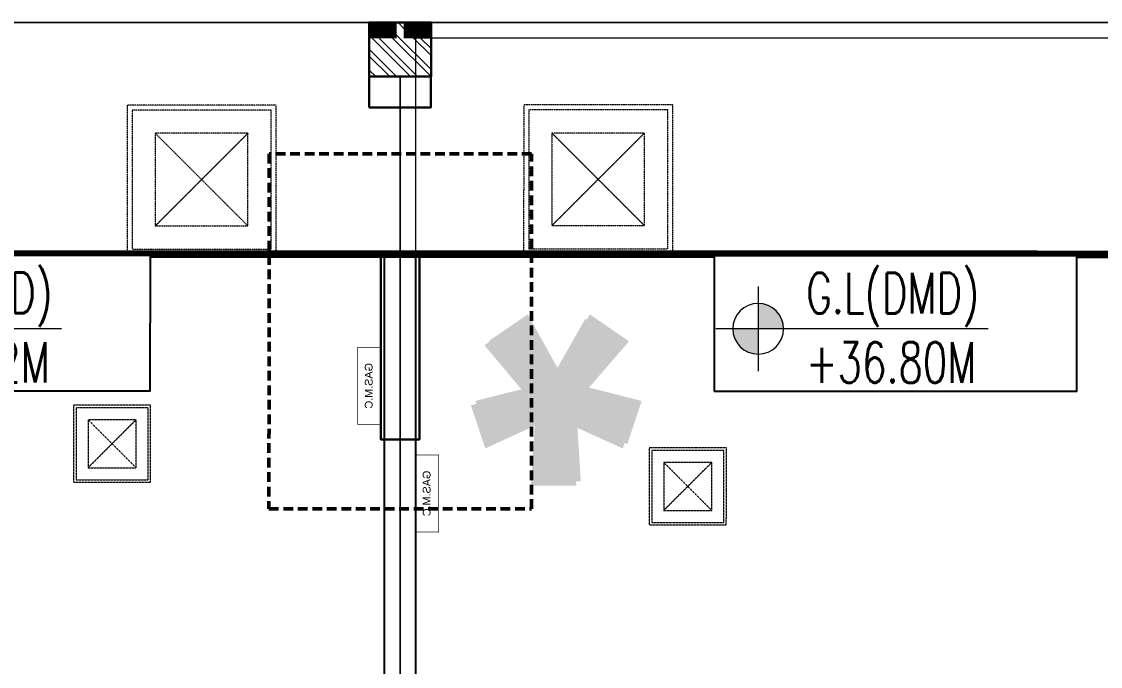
# Model space of a CAD drawing. Header units: centimetres. Extents: x -6122352 to 6876996, y -1694241 to 2592194.
# Drawn here: x 11137 to 18123, y -22321 to -18144 of the extents above; entities that cross this region are included whole.
import ezdxf
from ezdxf.enums import TextEntityAlignment as Align
from ezdxf.xclip import XClip

# ---------------------------------------------------------------- set-up
doc = ezdxf.new("R2010")
doc.units = ezdxf.units.CM
doc.header["$MEASUREMENT"] = 0
doc.header["$XCLIPFRAME"] = 2
for name, pattern in [('23585-XR-AR-END-SETTING OUT PLAN$0$HIDDEN', [0.375, 0.25, -0.125]), ('DASHED2', [0.375, 0.25, -0.125]), ('XR-AR-END-SETTING OUT PLAN$0$23261-XR-AR-SI-GF$0$HIDDEN', [0.375, 0.25, -0.125])]:
    doc.linetypes.add(name, pattern=pattern)
doc.layers.add('08-Compound Wall-4', color=7, linetype='Continuous', lineweight=25, true_color=0xff4405)
doc.layers.add('23585-XR-AR-DAMAC PLOT LIMITS$0$1-End units', color=7, linetype='Continuous', lineweight=5, true_color=0xf8991e)
for name, color, linetype in [('23585-XR-AR-BOUNDARY WALLS AND SETBACKS$0$setback', 7, 'XR-AR-END-SETTING OUT PLAN$0$23261-XR-AR-SI-GF$0$HIDDEN'), ('23585-XR-AR-END-ANNO-GF$0$XR-END-GROUND FLOOR PLAN$0$XR-MIDDLE-GROUND FLOOR PLAN$0$-LPG-CABINET', 6, 'Continuous'), ('23585-XR-AR-MID-ANNO-GF$0$945-4P-1-101-GROUND FLOOR PLAN$0$XR-MIDDLE-GROUND FLOOR PLAN$0$XR-MIDDLE-GROUND FLOOR PLAN$0$-LPG-CABINET', 6, 'Continuous'), ('@MI-MEP', 7, 'Continuous'), ('@MI-REF LAYER', 7, 'Continuous'), ('B_TH_4', 7, 'Continuous'), ('XR-AR-MID-SETTING OUT FOR MASTER$0$23585-XR-AR-MID-GROUND FLOOR$0$GS-HATCH-FLOOR TILE', 251, 'Continuous'), ('XREF1$0$S-LEVELS', 2, 'Continuous'), ('XREF1$0$TYPICAL NEW PROFILE', 3, 'Continuous')]:
    doc.layers.add(name, color=color, linetype=linetype)
for name, color, linetype, lineweight in [('23585-XR-AR-DAMAC PLOT LIMITS$0$1-Mid units', 41, 'Continuous', 5), ('23585-XR-AR-END-ANNO-GF$0$XR-END-GROUND FLOOR PLAN$0$XR-MIDDLE-GROUND FLOOR PLAN$0$S-ANNO-TXT', 3, 'Continuous', 25), ('23585-XR-AR-END-SETTING OUT PLAN$0$A-FLOR-UNDR', 8, '23585-XR-AR-END-SETTING OUT PLAN$0$HIDDEN', 5), ('23585-XR-AR-MID-ANNO-GF$0$945-4P-1-101-GROUND FLOOR PLAN$0$XR-MIDDLE-GROUND FLOOR PLAN$0$XR-MIDDLE-GROUND FLOOR PLAN$0$S-ANNO-TXT', 3, 'Continuous', 25), ('@ Foundations', 4, 'DASHED2', 50), ('A-ANNO-TEXT', 3, 'Continuous', 25), ('A-FLOR-XREF', 7, 'Continuous', 9), ('A-WALL', 7, 'Continuous', 30), ('A-WALL-PATT', 8, 'Continuous', 5), ('XR-AR-END-SETTING OUT PLAN$0$23585-XR-AR-END-GROUND FLOOR$0$S-COLS', 51, 'Continuous', 40), ('XR-AR-END-SETTING OUT PLAN$0$23585-XR-AR-END-GROUND FLOOR$0$S-COLS-PATT', 8, 'Continuous', 5), ('XR-AR-MID-SETTING OUT FOR MASTER$0$23585-XR-AR-MID-GROUND FLOOR$0$A-FLOR-PATT', 8, 'Continuous', 5), ('XR-AR-MID-SETTING OUT FOR MASTER$0$23585-XR-AR-MID-GROUND FLOOR$0$S-COLS', 51, 'Continuous', 40), ('XR-END-GROUND FLOOR PLAN$0$XR-END-GROUND FLOOR PLAN$0$A-FLOR-PATT_EXT', 8, 'Continuous', 5), ('XR-END-GROUND FLOOR PLAN$0$XR-MIDDLE TYPE 2-GROUND FLOOR PLAN$0$XR-MIDDLE-GROUND FLOOR PLAN$0$-DR-RW', 6, 'Continuous', 5), ('XR-END-GROUND FLOOR PLAN$0$XR-MIDDLE TYPE 2-GROUND FLOOR PLAN$0$XR-MIDDLE-GROUND FLOOR PLAN$0$S-ANNO-TXT', 3, 'Continuous', 25), ('XREF1$0$36-TAGLVL', 23, 'Continuous', 9)]:
    doc.layers.add(name, color=color, linetype=linetype, lineweight=lineweight)
doc.styles.add('23585-XR-AR-END-ANNO-GF$0$SDC-TEXT', font='arial.ttf')
doc.styles.add('23585-XR-AR-MALDIVE-1$0$Arial', font='arialbd.ttf')
doc.styles.add('23585-XR-AR-MID-ANNO-GF$0$SDC-TEXT', font='arial.ttf')
doc.styles.add('Arial', font='arialbd.ttf')
doc.styles.add('XR-END-GROUND FLOOR PLAN$0$XR-MIDDLE TYPE 2-GROUND FLOOR PLAN$0$XR-MIDDLE-GROUND FLOOR PLAN$0$Arial_1', font='arial.ttf', dxfattribs={"height": 0.00295059880239521})
doc.styles.add('XREF1$0$DLT_TEXT', font='romans.shx', dxfattribs={"width": 0.7})

# ---------------------------------------------------------------- blocks, each defined once
blk = doc.blocks.new('23585-XR-AR-BOUNDARY WALLS AND SETBACKS')
at = {"layer": '23585-XR-AR-BOUNDARY WALLS AND SETBACKS$0$setback', "ltscale": 40, "const_width": 0.05}
blk.add_lwpolyline([(496450.1166039872, 2768902.654816253), (496435.739399212, 2768915.828395682), (496431.5844285272, 2768911.293928354), (496427.5310491073, 2768906.870150816), (496423.477649108, 2768902.446350815), (496419.4242262879, 2768898.02272591), (496415.3708491076, 2768893.598950814), (496411.2143615309, 2768889.062660108), (496425.5918737933, 2768875.889272825), (496429.7479994969, 2768880.425195873), (496433.80140178, 2768884.848998366), (496437.8550515898, 2768889.272852725), (496441.9084017799, 2768893.696598366), (496445.9618017811, 2768898.120398366)], close=True, dxfattribs=at)
blk = doc.blocks.new('A$C9d9485f6')
at = {"layer": 'A-ANNO-TEXT', "rotation": 312.4881850805905}
blk.add_blockref('23585-XR-AR-BOUNDARY WALLS AND SETBACKS', (-2377088.534775567, -1504219.252137818), dxfattribs=at)
blk = doc.blocks.new('23585-XR-AR-DAMAC PLOT LIMITS')
at = {"layer": '23585-XR-AR-DAMAC PLOT LIMITS$0$1-End units', "color": 251, "true_color": 0x636466}
blk.add_lwpolyline([(496431.9599000001, 2768878.398499999), (496425.7770999996, 2768871.650699999), (496408.0817, 2768887.8641), (496409.3970999997, 2768889.299699999), (496414.2648999998, 2768894.612299999)], close=True, dxfattribs=at)
at = {"layer": '23585-XR-AR-DAMAC PLOT LIMITS$0$1-Mid units', "color": 251, "true_color": 0x636466}
blk.add_lwpolyline([(496436.0132999998, 2768882.8223), (496431.9599000001, 2768878.398499999), (496414.2648999998, 2768894.612299999), (496418.3183000004, 2768899.0361)], close=True, dxfattribs=at)
blk = doc.blocks.new('A$Cf093b529')
at = {"layer": 'A-ANNO-TEXT'}
blk.add_blockref('23585-XR-AR-DAMAC PLOT LIMITS', (-495391.9901121984, -2768603.441896566), dxfattribs=at)
blk = doc.blocks.new('XR-AR-END-SETTING OUT PLAN$0$23585-XR-AR-END-GROUND FLOOR$0$A$C75a8815d')
at = {"layer": 'XR-AR-END-SETTING OUT PLAN$0$23585-XR-AR-END-GROUND FLOOR$0$S-COLS', "color": 252, "lineweight": 30}
for points in [[(6024.964285135269, -3999.999947786331), (6024.964285135269, -2799.999948263168), (6274.964284658432, -2799.999948740005), (6274.964285373688, -3999.999948263168)], [(5949.870653390884, -4949.998572587967), (6349.870653390884, -4949.998572349548), (6349.870653867722, -5149.998572349548), (5949.870653629303, -5149.99857211113)]]:
    blk.add_lwpolyline(points, close=True, dxfattribs=at)
blk = doc.blocks.new('23585-XR-AR-END-SETTING OUT PLAN$0$MH-800')
at = {"ltscale": 5}
for p, q in [((-294.2866479934596, -650.7456844130211), (305.7133520064239, -50.74568441302017)), ((-294.2866479934596, -50.74568441302108), (305.7133520064239, -650.7456844130202))]:
    blk.add_line(p, q, dxfattribs=at)
for points in [[(-476.9225677270265, 131.8902353205449), (-476.9225677270265, -833.381604146587), (488.3492717399907, -833.381604146588), (488.3492717399907, 131.8902353205449)], [(-444.2866479934597, 99.25431558697892), (-444.2866479934596, -800.7456844130211), (455.7133520064239, -800.7456844130202), (455.7133520064241, 99.2543155869771)], [(-294.2866479934596, -50.74568441302108), (-294.2866479934596, -650.7456844130211), (305.7133520064239, -650.7456844130202), (305.7133520064239, -50.74568441302017)]]:
    blk.add_lwpolyline(points, close=True, dxfattribs=at)
blk = doc.blocks.new('A$Cb2291f53')
blk.add_wipeout([(-200.00083404560428, 0.45032184000598363), (199.99916595409016, 0.45032184000598363), (199.99374185594934, 350.2358142019075), (-200.0062581437451, 350.2358142019075)])
at = {"layer": 'A-WALL-PATT'}
h = blk.add_hatch(dxfattribs=at)
h.set_pattern_fill('ANSI32', color=252, scale=10)
h.set_pattern_definition([(44.99999999999999, (-9150.002121202524, -3.605964593589306e-08), (-67.3519209080187, 67.3519209080187), []), (44.99999999999999, (-9105.100821202523, -3.605964593589306e-08), (-67.3519209080187, 67.3519209080187), [])])
h.paths.add_polyline_path([(-200.000834057435, 350.2358142078083), (-200.0008340456043, 99.99997110869299), (-25.08044399994833, 99.9999705669834), (-25.08044400054496, -2.657325239852071e-07), (24.99742407832673, 0.4503218400059268), (24.99742407832673, 100.4503218400059), (199.9991659493535, 100.4503218483005), (199.999165942274, 350.2358141960067)])
at = {"layer": 'A-WALL'}
blk.add_lwpolyline([(-200.0008340456043, 0.4503218400059268), (199.9991659540901, 0.4503218400059268), (199.9937418559493, 350.2358142019075), (-200.0062581437451, 350.2358142019075)], close=True, dxfattribs=at)
at = {"layer": 'XR-END-GROUND FLOOR PLAN$0$XR-END-GROUND FLOOR PLAN$0$A-FLOR-PATT_EXT'}
blk.add_line((100.0021185953301, 0), (-100.0021185953301, 0), dxfattribs=at)
at = {"layer": 'XR-END-GROUND FLOOR PLAN$0$XR-MIDDLE TYPE 2-GROUND FLOOR PLAN$0$XR-MIDDLE-GROUND FLOOR PLAN$0$-DR-RW', "ltscale": 100, "const_width": 5}
for points in [[(-200.0008340753848, -1.630542101338506e-07), (-200.0008340747809, 99.9999712113713), (-25.0804440291322, 99.9999712113713), (-25.08044402972882, -1.630542101338506e-07)], [(24.99742404915014, -6.913469405844808e-07), (24.99742404974677, 99.99997068307857), (199.9178140954027, 99.99997068307857), (199.9178140947988, -6.913469405844808e-07)]]:
    blk.add_lwpolyline(points, close=True, dxfattribs=at)
at = {"layer": 'XR-END-GROUND FLOOR PLAN$0$XR-MIDDLE TYPE 2-GROUND FLOOR PLAN$0$XR-MIDDLE-GROUND FLOOR PLAN$0$S-ANNO-TXT', "style": 'XR-END-GROUND FLOOR PLAN$0$XR-MIDDLE TYPE 2-GROUND FLOOR PLAN$0$XR-MIDDLE-GROUND FLOOR PLAN$0$Arial_1', "width": 0.8}
for p in [(-112.1458292370589, 52.01606430610263), (112.8524288874687, 52.0160637778099)]:
    blk.add_text('W.M', height=75, dxfattribs=at).set_placement(p, align=Align.MIDDLE)
blk = doc.blocks.new('XR-AR-END-SETTING OUT PLAN')
at = {"layer": '08-Compound Wall-4', "ltscale": 100}
blk.add_lwpolyline([(9050.103267982602, 5499.998775005341), (9050.09251640737, 1499.998362064362), (9250.094742581248, 1499.998362064362), (9250.109640672803, 5500)], dxfattribs=at)
at = {"layer": '23585-XR-AR-END-ANNO-GF$0$XR-END-GROUND FLOOR PLAN$0$XR-MIDDLE-GROUND FLOOR PLAN$0$-LPG-CABINET', "ltscale": 100, "const_width": 5}
blk.add_lwpolyline([(9024.997055258737, 2603.310094525569), (9024.997055258737, 2103.310094525569), (8874.997055258737, 2103.310094525569), (8874.997055258737, 2603.310094525569)], close=True, dxfattribs=at)
at = {"layer": '23585-XR-AR-END-SETTING OUT PLAN$0$A-FLOR-UNDR', "color": 8, "ltscale": 100, "xscale": -0.5182770836547854, "yscale": 0.5182770836547854, "zscale": 0.5182770836547854, "rotation": 270.0000009865863}
blk.add_blockref('23585-XR-AR-END-SETTING OUT PLAN$0$MH-800', (7466.668796461127, 2725.294538202917, -0.003005374467380919), dxfattribs=at)
at = {"layer": '23585-XR-AR-END-SETTING OUT PLAN$0$A-FLOR-UNDR', "color": 8, "ltscale": 100, "xscale": -1, "rotation": 270.0000009865863}
blk.add_blockref('23585-XR-AR-END-SETTING OUT PLAN$0$MH-800', (8215.359033365876, 1011.689828328039), dxfattribs=at)
at = {"layer": 'XR-AR-END-SETTING OUT PLAN$0$23585-XR-AR-END-GROUND FLOOR$0$S-COLS-PATT', "color": 8}
blk.add_blockref('XR-AR-END-SETTING OUT PLAN$0$23585-XR-AR-END-GROUND FLOOR$0$A$C75a8815d', (3000.129344239831, 5499.998310089111), dxfattribs=at)
at = {"layer": '23585-XR-AR-END-ANNO-GF$0$XR-END-GROUND FLOOR PLAN$0$XR-MIDDLE-GROUND FLOOR PLAN$0$S-ANNO-TXT', "style": '23585-XR-AR-END-ANNO-GF$0$SDC-TEXT'}
blk.add_text('GAS.M.C', height=50, rotation=90, dxfattribs=at).set_placement((8947.053550351517, 2352.897616613915), align=Align.MIDDLE)
at = {"layer": 'A-FLOR-XREF'}
blk.add_blockref('A$Cb2291f53', (9150.221544450473, -2.761050109256757e-05), dxfattribs=at)
blk = doc.blocks.new('END UNIT')
at = {"xscale": 0.001, "yscale": 0.001, "zscale": 0.001}
blk.add_blockref('XR-AR-END-SETTING OUT PLAN', (-9.150201729830158, 0), dxfattribs=at)
blk = doc.blocks.new('XR-AR-MID-SETTING OUT FOR MASTER$0$23585-XR-AR-MID-GROUND FLOOR$0$945-4P-1-101-GROUND FLOOR PLAN$0$XR-MIDDLE-CAR PARK HATCH')
at = {"layer": 'XR-AR-MID-SETTING OUT FOR MASTER$0$23585-XR-AR-MID-GROUND FLOOR$0$A-FLOR-PATT'}
blk.add_lwpolyline([(9250.002853021142, 100.0129149327577), (9249.99679574091, 5500.000000009181), (15050.00005108526, 5502.664669244065), (15050.00005108526, 100.450321876061)], close=True, dxfattribs=at)
blk = doc.blocks.new('XR-AR-MID-SETTING OUT FOR MASTER$0$23585-XR-AR-MID-GROUND FLOOR$0$A$C08698786')
at = {"layer": 'XR-AR-MID-SETTING OUT FOR MASTER$0$23585-XR-AR-MID-GROUND FLOOR$0$S-COLS', "color": 252, "lineweight": 30}
blk.add_lwpolyline([(-200.1009931564331, 549.9997375011444), (199.8990068435669, 549.9997372627258), (199.8990068435669, 349.999737739563), (-200.1009931564331, 349.9997375011444)], close=True, dxfattribs=at)
blk = doc.blocks.new('XR-AR-MID-SETTING OUT FOR MASTER')
at = {"layer": '23585-XR-AR-MID-ANNO-GF$0$945-4P-1-101-GROUND FLOOR PLAN$0$XR-MIDDLE-GROUND FLOOR PLAN$0$XR-MIDDLE-GROUND FLOOR PLAN$0$-LPG-CABINET', "ltscale": 100, "const_width": 5}
blk.add_lwpolyline([(250.0585004000168, 3300.452212361579), (250.0585004000168, 2800.452212361579), (100.0585004000168, 2800.452212361579), (100.0585004000168, 3300.452212361579)], close=True, dxfattribs=at)
at = {"layer": '08-Compound Wall-4', "ltscale": 100}
blk.add_blockref('XR-AR-MID-SETTING OUT FOR MASTER$0$23585-XR-AR-MID-GROUND FLOOR$0$945-4P-1-101-GROUND FLOOR PLAN$0$XR-MIDDLE-CAR PARK HATCH', (-9150.000085264444, 0.1875896453857422), dxfattribs=at)
at = {"layer": '23585-XR-AR-END-SETTING OUT PLAN$0$A-FLOR-UNDR', "color": 8, "ltscale": 100, "xscale": -0.5182770836547854, "yscale": 0.5182770836547854, "zscale": 0.5182770836547854, "rotation": 270.0000009865863}
blk.add_blockref('23585-XR-AR-END-SETTING OUT PLAN$0$MH-800', (2044.600959901667, 3001.106258045715, -0.002995261741824737), dxfattribs=at)
at = {"layer": '23585-XR-AR-END-SETTING OUT PLAN$0$A-FLOR-UNDR', "color": 8, "ltscale": 100, "xscale": -1, "rotation": 270.0000009865863}
blk.add_blockref('23585-XR-AR-END-SETTING OUT PLAN$0$MH-800', (1633.529236924, 1009.498782204852), dxfattribs=at)
at = {"layer": 'XR-AR-MID-SETTING OUT FOR MASTER$0$23585-XR-AR-MID-GROUND FLOOR$0$GS-HATCH-FLOOR TILE', "color": 8}
blk.add_blockref('XR-AR-MID-SETTING OUT FOR MASTER$0$23585-XR-AR-MID-GROUND FLOOR$0$A$C08698786', (-1.490116119384766e-07, 0), dxfattribs=at)
at = {"layer": '23585-XR-AR-MID-ANNO-GF$0$945-4P-1-101-GROUND FLOOR PLAN$0$XR-MIDDLE-GROUND FLOOR PLAN$0$XR-MIDDLE-GROUND FLOOR PLAN$0$S-ANNO-TXT', "color": 3, "style": '23585-XR-AR-MID-ANNO-GF$0$SDC-TEXT'}
blk.add_text('GAS.M.C', height=50, rotation=90, dxfattribs=at).set_placement((172.1149954927678, 3050.039734449925), align=Align.MIDDLE)
blk = doc.blocks.new('MID UNIT')
at = {"xscale": 0.001, "yscale": 0.001, "zscale": 0.001}
blk.add_blockref('XR-AR-MID-SETTING OUT FOR MASTER', (0, 0), dxfattribs=at)
blk = doc.blocks.new('TH_4')
at = {"xscale": -1}
blk.add_blockref('END UNIT', (495826.3053798428, 2769130.514097063), dxfattribs=at)
blk.add_blockref('MID UNIT', (495826.3053798475, 2769130.514097063), dxfattribs=at)
at = {"insert": (495825.3053798244, 2769133.514097053), "char_height": 2, "attachment_point": 2, "style": 'Arial'}
blk.add_mtext('\\pxqc;*', dxfattribs=at)
blk = doc.blocks.new('A$C780da55d')
at = {"insert": (30.62198784045177, 2.621866757515818), "char_height": 2, "attachment_point": 2, "style": '23585-XR-AR-MALDIVE-1$0$Arial'}
blk.add_mtext('\\pxqc;*', dxfattribs=at)
at = {"layer": 'B_TH_4', "xscale": 1.000039159572381, "yscale": 1.000039159572381, "zscale": 1.000039159572381}
blk.add_blockref('TH_4', (-495814.0704651335, -2769239.302089663), dxfattribs=at)
blk = doc.blocks.new('23585-XR-AR-MALDIVE-2$0$TH_4')
blk.add_blockref('A$C780da55d', (495794.655359471, 2769130.864096801))
at = {"layer": '@ Foundations', "linetype": 'DASHED2', "ltscale": 0.25}
blk.add_lwpolyline([(495825.4554292943, 2769131.364759291), (495827.1554292943, 2769131.364759291), (495827.1554292943, 2769133.66475929), (495825.4554292943, 2769133.66475929)], close=True, dxfattribs=at)
blk = doc.blocks.new('A$C03c3e00e')
at = {"color": 1, "true_color": 0xeb0000, "const_width": 0.01}
blk.add_lwpolyline([(33.15006812522188, 1.438171602785587e-05), (27.15006329119205, 1.438264735043049e-05), (21.15020591858774, 0.0001494970638304949), (15.15020108455792, 0.0001494968309998512), (9.15019625145942, 0.0001494991593062878), (0.0001474553719162941, 0.0003353334031999111), (0, 24.00021955440752), (9.150196256116033, 24.00016883295029), (15.15020108921453, 24.00016883132048), (21.15020592231303, 24.00016883062199), (27.15034586936235, 24.00002136896364), (33.15035070292652, 24.00002136942931), (42.30238985735923, 24.0000316798687), (42.30267242528498, 2.328306436538696e-10), (40.35556572116911, 9.136274456977844e-07)], close=True, dxfattribs=at)
blk = doc.blocks.new('XREF1$0$LVL  ATTR')
at = {"color": 7}
blk.add_wipeout([(-0.33727806633866564, 0.38352486299273547), (1.8973092599409713, 0.38352486299273547), (1.8973092599409713, -0.45047952129880775), (-0.33727806633866564, -0.4504795212988073)], dxfattribs=at)
at = {"layer": 'XREF1$0$36-TAGLVL', "extrusion": (-4.888139810645865e-07, 1.406522031717416e-17, 0.9999999999998805)}
h = blk.add_hatch(color=252, dxfattribs=at)
h.paths.add_polyline_path([(-0.06536514837319736, 0.1562500046566129, 0.4142135623730951), (-0.2216151483731973, 4.656612873077392e-09), (-0.06536514837319736, 4.656612873077392e-09)])
h.paths.add_polyline_path([(0.09088485162680264, 4.656612873077392e-09), (-0.06536514837319736, 4.656612873077392e-09), (-0.06536514837319736, -0.1562499953433871, 0.4142135623730951)])
at = {"layer": 'XREF1$0$36-TAGLVL', "extrusion": (-4.888139810645865e-07, 1.406522031717408e-17, 0.9999999999998805)}
for p, q in [((-0.06536515014719235, -0.2604166821887048), (-0.06536515014719235, 0.2604166511446238)), ((1.351057254982072, -1.396983861923218e-08, 5.262988010916589e-07), (-0.3253053234689158, -1.396983861923218e-08, -1.018362459642307e-07))]:
    blk.add_line(p, q, dxfattribs=at)
blk.add_circle((-0.06536514830387681, -4.494034574497252e-25, 3.195139836529895e-08), 0.15625, dxfattribs=at)
at = {"layer": 'XREF1$0$S-LEVELS', "color": 1}
blk.add_lwpolyline([(-0.3372780663386656, 0.3835248629927364), (1.897309259940972, 0.3835248629927364), (1.897309259940972, -0.4504795212988069), (-0.3372780663386656, -0.4504795212988069)], close=True, dxfattribs=at)
at = {"layer": 'XREF1$0$TYPICAL NEW PROFILE', "color": 3, "style": 'XREF1$0$DLT_TEXT', "width": 0.7}
for tag, p in [('+0.00M', (0.2413431143818681, 0.067100426539497, -0.0001437184612911057)), ('S.S.L', (0.2413431143818681, -0.3452672204089993, -0.0001437184612911057))]:
    blk.add_attdef(tag, p, '', height=0.2500000000000001, dxfattribs=at)
blk = doc.blocks.new('A$C612c4346')
at = {"color": 1, "true_color": 0xeb0000, "const_width": 0.01}
blk.add_lwpolyline([(42.00608706020284, -17.73757537407801), (36.00608222605661, -17.73757537314668), (30.00622485333588, -17.7374402587302), (24.0062200196553, -17.7374402587302), (18.00621518632397, -17.7374402564019), (8.856166390469298, -17.737254422158), (8.856018934748136, 6.262629798613489), (18.00621519115521, 6.262579077389091), (24.00622002396267, 6.262579075526446), (30.00622485752683, 6.262579075060785), (36.00636480399407, 6.262431613169611), (42.00636963755824, 6.262431613635272), (51.15840879222378, 6.262441924307495), (51.15869136003312, -17.7375897555612), (49.21158465603366, -17.73758884193376)], close=True, dxfattribs=at)

msp = doc.modelspace()

# ---------------------------------------------------------------- block references
at = {"layer": '@MI-REF LAYER', "xscale": 1000, "yscale": 1000, "zscale": 1000}
msp.add_blockref('A$C9d9485f6', (-23958.95045533385, 48155.57226163784), dxfattribs=at)
at = {"layer": '@MI-REF LAYER', "xscale": 1000, "yscale": 1000, "zscale": 1000, "rotation": 312.4882903633292}
msp.add_blockref('A$Cf093b529', (-891608.7329339073, 539022.7201118186), dxfattribs=at)

# ---------------------------------------------------------------- next in the draw order: block references
at = {"layer": '@MI-REF LAYER'}
ref = msp.add_blockref('23585-XR-AR-MALDIVE-2$0$TH_4', (496315359.3231163, 2769027187.440401), dxfattribs=dict(at, xscale=1000, yscale=1000, zscale=1000, rotation=179.9901620673911))
XClip(ref).set_block_clipping_path([(495793.2153157629, 2769154.4444269473), (495793.2173948847, 2769130.5145464716), (495835.2580214902, 2769130.5142366327), (495835.25754821487, 2769154.44424064), (495826.3056661505, 2769154.414231853), (495820.30566120474, 2769154.4142318536), (495814.3055188013, 2769154.4143793155), (495808.30551642505, 2769154.4143793155), (495802.30551159196, 2769154.414379318)])

# ---------------------------------------------------------------- next in the draw order: block references
at = {"layer": '@MI-MEP', "color": 10, "xscale": 999.9999999999999, "yscale": 999.9999999999999, "zscale": 999.9999999999999, "rotation": 179.9901975205294}
msp.add_blockref('A$C03c3e00e', (46739.64405642122, -18156.12581256648), dxfattribs=at)

# ---------------------------------------------------------------- next in the draw order: block references
at = {"layer": '@MI-REF LAYER', "color": 7}
ref = msp.add_blockref('XREF1$0$LVL  ATTR', (9975.541653123495, -20133.10994152534, 0.1511171693096003), dxfattribs=dict(at, xscale=-1051.480567989675, yscale=1051.480567989676, zscale=1051.480567989675, rotation=179.9901630537804))
ref.add_attrib('S.S.L', 'G.L(DMD)', (10218.60518427117, -20032.98004004666), dxfattribs={"layer": 'XREF1$0$TYPICAL NEW PROFILE', "color": 3, "height": 262.8701419974187, "rotation": 359.990166347027, "style": 'XREF1$0$DLT_TEXT', "width": 0.7})
ref.add_attrib('+0.00M', '+36.82M', (10216.30253562437, -20482.31464275743), dxfattribs={"layer": 'XREF1$0$TYPICAL NEW PROFILE', "color": 3, "height": 262.8701419974187, "rotation": 359.990166347027, "style": 'XREF1$0$DLT_TEXT', "width": 0.7})
ref = msp.add_blockref('XREF1$0$LVL  ATTR', (15975.68152056398, -20134.09746693971, 0.1511171693096003), dxfattribs=dict(at, xscale=-1051.480567989675, yscale=1051.480567989676, zscale=1051.480567989675, rotation=179.9901630537804))
ref.add_attrib('S.S.L', 'G.L(DMD)', (16218.74505171166, -20033.96756546103), dxfattribs={"layer": 'XREF1$0$TYPICAL NEW PROFILE', "color": 3, "height": 262.8701419974187, "rotation": 359.9901663468185, "style": 'XREF1$0$DLT_TEXT', "width": 0.7})
ref.add_attrib('+0.00M', '+36.80M', (16216.44240306485, -20483.3021681718), dxfattribs={"layer": 'XREF1$0$TYPICAL NEW PROFILE', "color": 3, "height": 262.8701419974187, "rotation": 359.9901663468185, "style": 'XREF1$0$DLT_TEXT', "width": 0.7})

# ---------------------------------------------------------------- next in the draw order: block references
at = {"layer": '@MI-REF LAYER', "color": 10, "xscale": 1000, "yscale": 1000, "zscale": 1000, "rotation": 179.9901574591612}
msp.add_blockref('A$C612c4346', (55592.63066443887, -35895.23663787439), dxfattribs=at)

doc.saveas('drawing.dxf')
